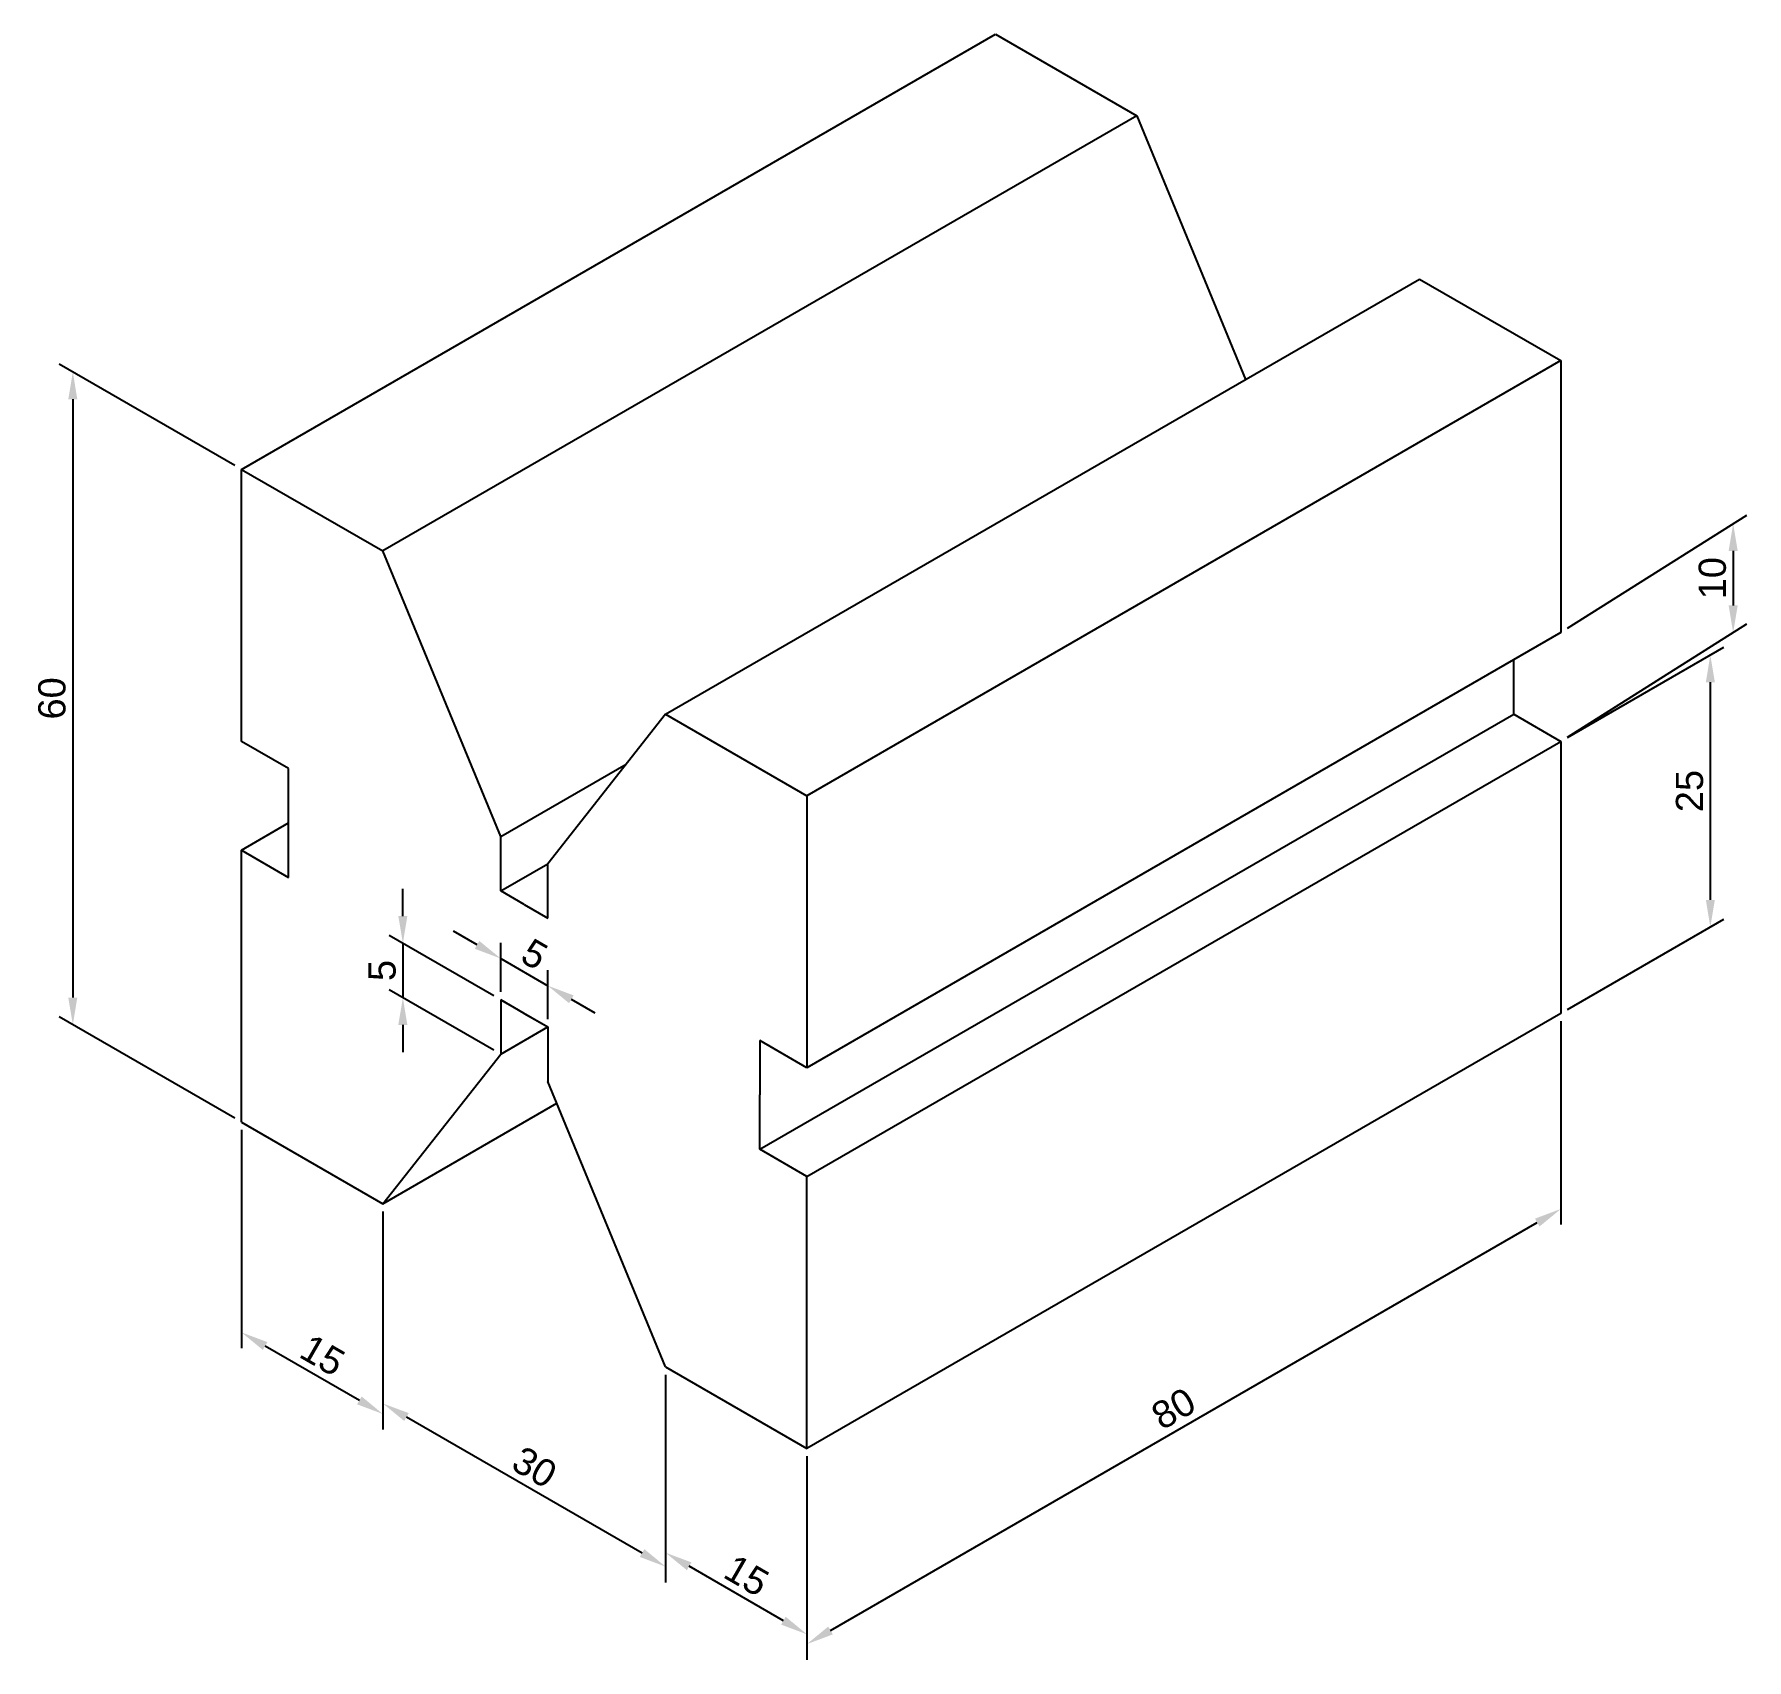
# Model space of a CAD drawing. Header units: millimetres. Extents: x 1478 to 1635, y 507 to 656.
import ezdxf

# ---------------------------------------------------------------- set-up
doc = ezdxf.new("R2010")
doc.units = ezdxf.units.MM
doc.styles.get("Standard").update_dxf_attribs({"font": 'arial.ttf'})
doc.dimstyles.new('ISO-25', dxfattribs={"dimtxt": 2.5, "dimasz": 2.5, "dimexe": 1.25, "dimexo": 0.625, "dimtad": 1, "dimtxsty": 'Standard', "dimcen": 2.5, "dimadec": 0, "dimazin": 0, "dimtfac": 1, "dimtmove": 0, "dimatfit": 3, "dimfxl": 1, "dimarcsym": 0})

# ---------------------------------------------------------------- blocks, each defined once
blk = doc.blocks.new('*D11')
at = {"color": 0, "lineweight": -2, "transparency": 16777216}
for p, q in [((1618.61, 601.88), (1635.07, 612.28)), ((1633.82, 608.99), (1633.82, 603.99)), ((1618.61, 591.88), (1635.07, 602.28))]:
    blk.add_line(p, q, dxfattribs=at)
at = {"color": 0, "transparency": 16777216}
for points in [[(1633.4, 608.99), (1634.24, 608.99), (1633.82, 611.49)], [(1633.4, 603.99), (1634.24, 603.99), (1633.82, 601.49)]]:
    blk.add_solid(points, dxfattribs=at)
at = {"layer": 'Defpoints', "color": 0, "transparency": 16777216}
for p in [(1617.99, 601.49), (1633.82, 601.49), (1617.99, 591.49)]:
    blk.add_point(p, dxfattribs=at)
at = {"color": 0, "transparency": 16777216, "insert": (1631.92, 606.49), "char_height": 2.5, "attachment_point": 5, "rotation": 90}
blk.add_mtext('10', dxfattribs=at)
blk = doc.blocks.new('*D12')
at = {"color": 0, "lineweight": -2, "transparency": 16777216}
for p, q in [((1618.61, 591.85), (1632.97, 600.14)), ((1631.72, 596.92), (1631.72, 576.92)), ((1618.61, 566.85), (1632.97, 575.14))]:
    blk.add_line(p, q, dxfattribs=at)
at = {"color": 0, "transparency": 16777216}
for points in [[(1631.31, 596.92), (1632.14, 596.92), (1631.72, 599.42)], [(1631.31, 576.92), (1632.14, 576.92), (1631.72, 574.42)]]:
    blk.add_solid(points, dxfattribs=at)
at = {"layer": 'Defpoints', "color": 0, "transparency": 16777216}
for p in [(1617.99, 591.49), (1631.72, 574.42), (1617.99, 566.49)]:
    blk.add_point(p, dxfattribs=at)
at = {"color": 0, "transparency": 16777216, "insert": (1629.82, 586.92), "char_height": 2.5, "attachment_point": 5, "rotation": 90}
blk.add_mtext('25', dxfattribs=at)
blk = doc.blocks.new('*D13')
at = {"color": 0, "lineweight": -2, "transparency": 16777216}
for p, q in [((1617.99, 565.77), (1617.99, 547.07)), ((1550.87, 509.76), (1615.82, 547.26)), ((1548.7, 525.77), (1548.7, 507.07))]:
    blk.add_line(p, q, dxfattribs=at)
at = {"color": 0, "transparency": 16777216}
for points in [[(1615.61, 547.62), (1616.03, 546.9), (1617.99, 548.51)], [(1550.66, 510.12), (1551.08, 509.4), (1548.7, 508.51)]]:
    blk.add_solid(points, dxfattribs=at)
at = {"layer": 'Defpoints', "color": 0, "transparency": 16777216}
for p in [(1617.99, 566.49), (1617.99, 548.51), (1548.7, 526.49)]:
    blk.add_point(p, dxfattribs=at)
at = {"color": 0, "transparency": 16777216, "insert": (1582.39, 530.16), "char_height": 2.5, "attachment_point": 5, "rotation": 30}
blk.add_mtext('80', dxfattribs=at)
blk = doc.blocks.new('*D14')
at = {"color": 0, "lineweight": -2, "transparency": 16777216}
for p, q in [((1535.71, 533.27), (1535.71, 515.47)), ((1548.7, 525.77), (1548.7, 507.97)), ((1546.54, 510.66), (1537.88, 515.66))]:
    blk.add_line(p, q, dxfattribs=at)
at = {"color": 0, "transparency": 16777216}
for points in [[(1538.09, 516.02), (1537.67, 515.3), (1535.71, 516.91)], [(1546.75, 511.02), (1546.33, 510.3), (1548.7, 509.41)]]:
    blk.add_solid(points, dxfattribs=at)
at = {"layer": 'Defpoints', "color": 0, "transparency": 16777216}
for p in [(1535.71, 533.99), (1548.7, 526.49), (1535.71, 516.91)]:
    blk.add_point(p, dxfattribs=at)
at = {"color": 0, "transparency": 16777216, "insert": (1543.16, 514.81), "char_height": 2.5, "attachment_point": 5, "rotation": 330}
blk.add_mtext('15', dxfattribs=at)
blk = doc.blocks.new('*D15')
at = {"color": 0, "lineweight": -2, "transparency": 16777216}
for p, q in [((1509.73, 548.27), (1509.73, 529.18)), ((1535.71, 533.27), (1535.71, 514.18)), ((1533.55, 516.88), (1511.9, 529.38))]:
    blk.add_line(p, q, dxfattribs=at)
at = {"color": 0, "transparency": 16777216}
for points in [[(1512.11, 529.74), (1511.69, 529.02), (1509.73, 530.63)], [(1533.76, 517.24), (1533.34, 516.52), (1535.71, 515.63)]]:
    blk.add_solid(points, dxfattribs=at)
at = {"layer": 'Defpoints', "color": 0, "transparency": 16777216}
for p in [(1509.73, 548.99), (1535.71, 533.99), (1509.73, 530.63)]:
    blk.add_point(p, dxfattribs=at)
at = {"color": 0, "transparency": 16777216, "insert": (1523.67, 524.77), "char_height": 2.5, "attachment_point": 5, "rotation": 330}
blk.add_mtext('30', dxfattribs=at)
blk = doc.blocks.new('*D16')
at = {"color": 0, "lineweight": -2, "transparency": 16777216}
for p, q in [((1496.74, 555.77), (1496.74, 535.72)), ((1509.73, 548.27), (1509.73, 528.22)), ((1507.57, 530.91), (1498.91, 535.91))]:
    blk.add_line(p, q, dxfattribs=at)
at = {"color": 0, "transparency": 16777216}
for points in [[(1499.12, 536.27), (1498.7, 535.55), (1496.74, 537.16)], [(1507.78, 531.27), (1507.36, 530.55), (1509.73, 529.66)]]:
    blk.add_solid(points, dxfattribs=at)
at = {"layer": 'Defpoints', "color": 0, "transparency": 16777216}
for p in [(1496.74, 556.49), (1509.73, 548.99), (1496.74, 537.16)]:
    blk.add_point(p, dxfattribs=at)
at = {"color": 0, "transparency": 16777216, "insert": (1504.19, 535.06), "char_height": 2.5, "attachment_point": 5, "rotation": 330}
blk.add_mtext('15', dxfattribs=at)
blk = doc.blocks.new('*D17')
at = {"color": 0, "lineweight": -2, "transparency": 16777216}
for p, q in [((1518.39, 572.78), (1516.23, 574.03)), ((1520.56, 568.46), (1520.56, 572.97)), ((1520.56, 571.53), (1524.89, 569.03)), ((1524.89, 565.96), (1524.89, 570.47)), ((1527.05, 567.78), (1529.22, 566.53))]:
    blk.add_line(p, q, dxfattribs=at)
at = {"color": 0, "transparency": 16777216}
for points in [[(1518.6, 573.14), (1518.18, 572.42), (1520.56, 571.53)], [(1527.26, 568.14), (1526.84, 567.42), (1524.89, 569.03)]]:
    blk.add_solid(points, dxfattribs=at)
at = {"layer": 'Defpoints', "color": 0, "transparency": 16777216}
for p in [(1524.89, 569.03), (1520.56, 567.74), (1524.89, 565.24)]:
    blk.add_point(p, dxfattribs=at)
at = {"color": 0, "transparency": 16777216, "insert": (1523.67, 571.92), "char_height": 2.5, "attachment_point": 5, "rotation": 330}
blk.add_mtext('5', dxfattribs=at)
blk = doc.blocks.new('*D18')
at = {"color": 0, "lineweight": -2, "transparency": 16777216}
for p, q in [((1511.57, 575.43), (1511.57, 577.93)), ((1519.93, 568.1), (1510.32, 573.65)), ((1511.57, 572.93), (1511.57, 567.93)), ((1519.93, 563.1), (1510.32, 568.65)), ((1511.57, 565.43), (1511.57, 562.93))]:
    blk.add_line(p, q, dxfattribs=at)
at = {"color": 0, "transparency": 16777216}
for points in [[(1511.15, 575.43), (1511.98, 575.43), (1511.57, 572.93)], [(1511.15, 565.43), (1511.98, 565.43), (1511.57, 567.93)]]:
    blk.add_solid(points, dxfattribs=at)
at = {"layer": 'Defpoints', "color": 0, "transparency": 16777216}
for p in [(1511.57, 567.93), (1520.56, 567.74), (1520.56, 562.74)]:
    blk.add_point(p, dxfattribs=at)
at = {"color": 0, "transparency": 16777216, "insert": (1509.67, 570.43), "char_height": 2.5, "attachment_point": 5, "rotation": 90}
blk.add_mtext('5', dxfattribs=at)
blk = doc.blocks.new('*D19')
at = {"color": 0, "lineweight": -2, "transparency": 16777216}
for p, q in [((1496.12, 616.85), (1479.99, 626.16)), ((1481.24, 622.94), (1481.24, 567.94)), ((1496.12, 556.85), (1479.99, 566.16))]:
    blk.add_line(p, q, dxfattribs=at)
at = {"color": 0, "transparency": 16777216}
for points in [[(1480.82, 622.94), (1481.65, 622.94), (1481.24, 625.44)], [(1480.82, 567.94), (1481.65, 567.94), (1481.24, 565.44)]]:
    blk.add_solid(points, dxfattribs=at)
at = {"layer": 'Defpoints', "color": 0, "transparency": 16777216}
for p in [(1496.74, 616.49), (1481.24, 565.44), (1496.74, 556.49)]:
    blk.add_point(p, dxfattribs=at)
at = {"color": 0, "transparency": 16777216, "insert": (1479.33, 595.44), "char_height": 2.5, "attachment_point": 5, "rotation": 90}
blk.add_mtext('60', dxfattribs=at)

msp = doc.modelspace()

# ---------------------------------------------------------------- linework, layer by layer
for p, q in [((1496.742, 616.489), (1566.024, 656.489)), ((1566.024, 656.489), (1579.014, 648.989)), ((1579.014, 648.989), (1509.732, 608.989)), ((1579.014, 648.989), (1589.007, 624.759)), ((1535.713, 593.989), (1604.995, 633.989)), ((1604.995, 633.989), (1617.985, 626.489)), ((1617.985, 626.489), (1548.703, 586.489)), ((1617.985, 626.489), (1617.985, 601.489)), ((1496.742, 591.489), (1496.742, 616.489)), ((1496.742, 616.489), (1509.732, 608.989)), ((1520.557, 582.739), (1509.732, 608.989)), ((1617.985, 601.489), (1548.703, 561.489)), ((1613.655, 593.989), (1613.655, 598.989)), ((1535.713, 593.989), (1524.888, 580.239)), ((1535.713, 593.989), (1548.703, 586.489)), ((1544.373, 553.989), (1613.655, 593.989)), ((1613.655, 593.989), (1617.985, 591.489)), ((1501.072, 588.989), (1496.742, 591.489)), ((1548.703, 551.489), (1617.985, 591.489)), ((1617.985, 591.489), (1617.985, 566.489)), ((1501.072, 583.989), (1501.072, 588.989)), ((1520.557, 582.739), (1532.104, 589.406)), ((1548.703, 586.489), (1548.703, 561.489)), ((1496.742, 581.489), (1501.072, 583.989)), ((1501.072, 578.989), (1501.072, 583.989)), ((1520.557, 577.739), (1520.557, 582.739)), ((1496.742, 556.489), (1496.742, 581.489)), ((1496.742, 581.489), (1501.072, 578.989)), ((1520.557, 577.739), (1524.888, 580.239)), ((1524.888, 575.239), (1524.888, 580.239)), ((1522.723, 576.489), (1520.557, 577.739)), ((1522.723, 576.489), (1524.888, 575.239)), ((1520.557, 567.739), (1524.888, 565.239)), ((1522.723, 566.489), (1520.557, 567.739)), ((1520.557, 567.739), (1520.557, 562.739)), ((1520.557, 562.739), (1524.888, 565.239)), ((1522.723, 566.489), (1524.888, 565.239)), ((1524.888, 565.239), (1524.888, 560.239)), ((1617.985, 566.489), (1548.703, 526.489)), ((1548.703, 561.489), (1544.373, 563.989)), ((1544.373, 563.989), (1544.373, 558.989)), ((1509.732, 548.989), (1520.557, 562.739)), ((1535.713, 533.989), (1524.888, 560.239)), ((1544.373, 553.989), (1544.373, 558.989)), ((1509.732, 548.989), (1525.72, 558.22)), ((1496.742, 556.489), (1509.732, 548.989)), ((1548.703, 551.489), (1544.373, 553.989)), ((1548.703, 526.489), (1548.703, 551.489)), ((1535.713, 533.989), (1548.703, 526.489))]:
    msp.add_line(p, q)

# ---------------------------------------------------------------- dimensions: what is measured, and where the dimension line sits
for base, p1, p2, picture, middle in [((1481.235, 565.442), (1496.742, 616.489), (1496.742, 556.489), '*D19', (1479.334, 595.442)), ((1633.818, 601.489), (1617.985, 601.489), (1617.985, 591.489), '*D11', (1631.917, 606.489)), ((1631.722, 574.421), (1617.985, 591.489), (1617.985, 566.489), '*D12', (1629.821, 586.921)), ((1511.568, 567.929), (1520.557, 567.739), (1520.557, 562.739), '*D18', (1509.672, 570.429))]:
    dim = msp.add_linear_dim(base=base, p1=p1, p2=p2, angle=90, dimstyle='ISO-25')
    dim.commit()
    dim.dimension.update_dxf_attribs({"geometry": picture, "text_midpoint": middle})
for p1, p2, distance, picture, middle in [((1520.557, 567.739), (1524.888, 565.239), 3.282, '*D17', (1523.671, 571.922)), ((1548.703, 526.489), (1617.985, 566.489), -15.568, '*D13', (1582.394, 530.16)), ((1509.732, 548.989), (1496.742, 556.489), 16.739, '*D16', (1504.188, 535.058)), ((1535.713, 533.989), (1509.732, 548.989), 15.902, '*D15', (1523.674, 524.775)), ((1548.703, 526.489), (1535.713, 533.989), 14.789, '*D14', (1543.159, 514.81))]:
    dim = msp.add_aligned_dim(p1=p1, p2=p2, distance=distance, dimstyle='ISO-25')
    dim.commit()
    dim.dimension.update_dxf_attribs({"geometry": picture, "text_midpoint": middle})

doc.saveas('drawing.dxf')
